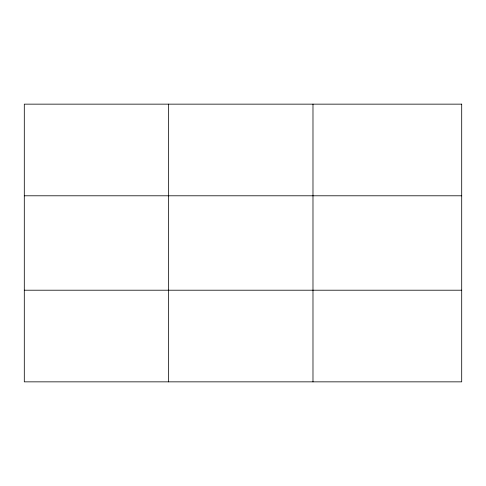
<?xml version="1.0" encoding="UTF-8"?>
<svg xmlns="http://www.w3.org/2000/svg" width="486" height="486" viewBox="0 0 486 486"><rect width="100%" height="100%" fill="white"/><g stroke="black" fill="none" stroke-linecap="round" stroke-linejoin="round"><path stroke-width="0.73" d="M168.642 381.85L168.642 104.15M312.984 381.85L312.984 104.15M24.3 195.791L461.7 195.791M24.3 290.209L461.7 290.209M461.7 104.15L461.7 381.85L24.3 381.85L24.3 104.15L461.7 104.15"/></g></svg>
